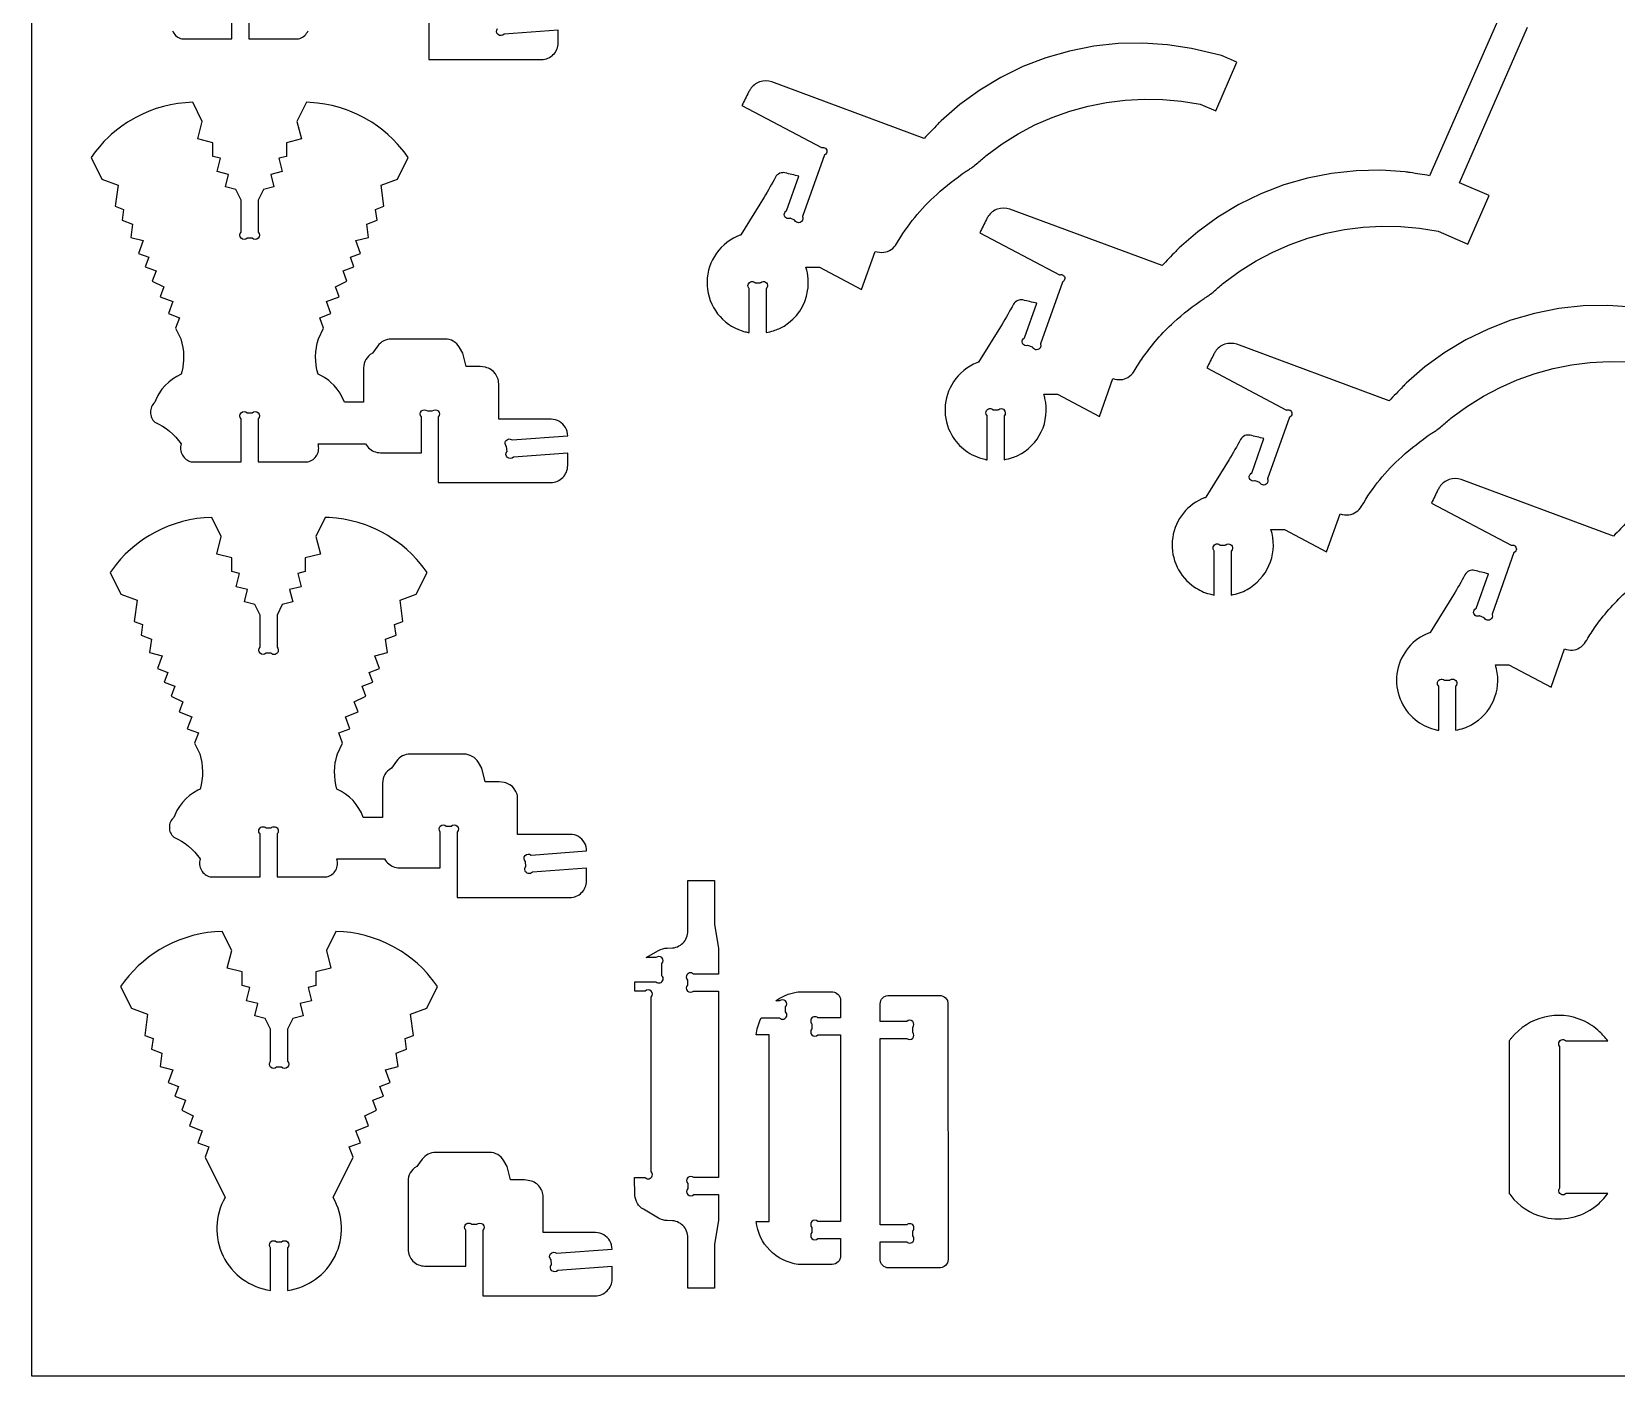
# Model space of a CAD drawing. Extents: x -56 to 89, y -25 to 54.
# Drawn here: x -56.22 to -9.5, y -25.03 to 14.6 of the extents above; entities that cross this region are included whole.
import ezdxf

# ---------------------------------------------------------------- set-up
doc = ezdxf.new("R2010")
doc.units = 0
doc.header["$MEASUREMENT"] = 0
doc.layers.get('0').update_dxf_attribs({"linetype": 'CONTINUOUS'})
doc.layers.add('SECTIONCUTEDGES', color=18, linetype='CONTINUOUS')

msp = doc.modelspace()

# ---------------------------------------------------------------- linework, layer by layer
msp.add_lwpolyline([(88.794, 53.577), (88.794, -25.029), (-56.222, -25.029), (-56.222, 53.577)], close=True)
at = {"layer": 'SECTIONCUTEDGES'}
for points in [[(-52.074, 14.63), (-52.055, 14.591), (-52.032, 14.555), (-52.006, 14.521), (-51.977, 14.491), (-51.944, 14.463), (-51.909, 14.44), (-51.872, 14.419), (-51.833, 14.402), (-51.792, 14.39), (-50.324, 14.39), (-50.324, 15.658, -1)], [(-44.509, 15.713), (-44.509, 13.782), (-41.193, 13.782), (-41.142, 13.785), (-41.093, 13.792), (-41.045, 13.805), (-40.999, 13.821), (-40.956, 13.842), (-40.915, 13.867), (-40.877, 13.896), (-40.841, 13.928), (-40.809, 13.963), (-40.78, 14.002), (-40.755, 14.043), (-40.734, 14.086), (-40.718, 14.132), (-40.705, 14.18), (-40.698, 14.229), (-40.695, 14.28), (-40.695, 14.649), (-42.295, 14.532, -1), (-42.485, 14.695)], [(-12.924, 15.092), (-15.003, 10.359, -0.002171), (-15.576, 10.45, 0.013028), (-15.72, 10.47), (-16.444, 10.519), (-17.17, 10.504), (-17.891, 10.427), (-18.603, 10.287), (-19.3, 10.086), (-19.977, 9.826), (-20.629, 9.507), (-21.251, 9.134), (-21.839, 8.707), (-22.387, 8.232, 0.013028), (-22.489, 8.129, -0.002171), (-22.891, 7.71), (-27.383, 9.374, 0.161142), (-27.742, 9.374, 0.167596), (-28.017, 9.164, 0.03262), (-28.071, 9.069, -0.002417), (-28.265, 8.679), (-25.916, 7.439, 0.09055), (-25.895, 7.441, -0.212359), (-25.813, 7.429, -0.269976), (-25.759, 7.326, -0.269963), (-25.822, 7.228, -0.070277), (-25.827, 7.226, 0.159377), (-25.832, 7.223), (-26.477, 5.406, 0.076692), (-26.473, 5.383, -0.209964), (-26.481, 5.292, -0.269976), (-26.592, 5.226, -0.269963), (-26.703, 5.289, -0.064517), (-26.706, 5.295, 0.141785), (-26.709, 5.301), (-26.845, 5.355, 0.088915), (-26.864, 5.351, -0.186846), (-26.941, 5.353, -0.284949), (-27.017, 5.457, -0.285005), (-26.957, 5.572, -0.067854), (-26.951, 5.575, 0.149011), (-26.946, 5.578), (-26.585, 6.597, 0.000984), (-26.995, 6.695, 0.161021), (-27.148, 6.682, 0.167951), (-27.275, 6.567, -0.009744), (-27.61, 5.979), (-28.3, 4.865, -0.129096), (-28.324, 4.854, 0.054431), (-28.35, 4.847, 0.148247), (-29.039, 4.285, 0.286429), (-29.094, 2.712, 0.104197), (-28.687, 2.259, 0.101482), (-28.12, 1.999, 0.013414), (-28.085, 1.991, -0.004471), (-28.049, 1.985), (-28.049, 3.281, 0.08601), (-28.059, 3.298, -0.186349), (-28.086, 3.372, -0.284949), (-28.013, 3.483, -0.285005), (-27.882, 3.467, -0.066648), (-27.877, 3.462, 0.145329), (-27.872, 3.458), (-27.726, 3.458, 0.08601), (-27.709, 3.468, -0.186349), (-27.634, 3.494, -0.284949), (-27.524, 3.422, -0.285005), (-27.54, 3.291, -0.066648), (-27.545, 3.286, 0.145329), (-27.549, 3.281), (-27.549, 1.985, 0.023544), (-27.302, 2.051, 0.03569), (-27.145, 2.114, 0.169973), (-26.452, 2.813, 0.169094), (-26.344, 3.796, 0.017201), (-26.359, 3.855, -0.005733), (-26.377, 3.915), (-25.978, 3.915), (-24.737, 3.259), (-24.339, 4.381, 0.09929), (-24.1, 4.349, 0.116244), (-23.902, 4.41, 0.12564), (-23.717, 4.593, -0.015905), (-23.455, 5, -0.056835), (-22.552, 6.033, -0.035533), (-21.654, 6.741, -0.013715), (-21.556, 6.804, 0.024577), (-21.46, 6.869, 0.026089), (-21.31, 6.993, -0.020061), (-21.035, 7.227), (-20.586, 7.554), (-20.115, 7.847), (-19.624, 8.106), (-19.115, 8.329), (-18.592, 8.515), (-18.057, 8.663), (-17.513, 8.772), (-16.962, 8.842), (-16.408, 8.872), (-15.852, 8.862), (-15.299, 8.813), (-14.751, 8.724), (-13.875, 8.341), (-13.25, 9.77), (-14.126, 10.153), (-12.12, 14.74)], [(-9.023, 6.484), (-9.747, 6.532), (-10.473, 6.518), (-11.194, 6.441), (-11.906, 6.301), (-12.604, 6.1), (-13.281, 5.839), (-13.933, 5.521), (-14.555, 5.147), (-15.142, 4.721), (-15.69, 4.246, 0.013028), (-15.793, 4.143, -0.002171), (-16.195, 3.724), (-20.686, 5.388, 0.161142), (-21.045, 5.388, 0.167596), (-21.32, 5.178, 0.03262), (-21.374, 5.083, -0.002417), (-21.568, 4.693), (-19.22, 3.452, 0.09055), (-19.199, 3.454, -0.212359), (-19.117, 3.443, -0.269976), (-19.062, 3.34, -0.269963), (-19.125, 3.242, -0.070277), (-19.13, 3.24, 0.159377), (-19.136, 3.237), (-19.78, 1.42, 0.083106), (-19.777, 1.4, -0.185852), (-19.778, 1.319, -0.284949), (-19.887, 1.24, -0.285005), (-20.006, 1.303, -0.065441), (-20.009, 1.309, 0.141651), (-20.012, 1.314), (-20.148, 1.369, 0.088915), (-20.167, 1.365, -0.186846), (-20.245, 1.367, -0.284949), (-20.321, 1.471, -0.285005), (-20.261, 1.586, -0.067854), (-20.255, 1.588, 0.149011), (-20.249, 1.592), (-19.888, 2.611, 0.000984), (-20.298, 2.709, 0.161021), (-20.451, 2.696, 0.167951), (-20.578, 2.581, -0.009744), (-20.913, 1.993), (-21.604, 0.879, -0.104608), (-21.625, 0.867, 0.035992), (-21.717, 0.834, 0.271691), (-22.59, -0.404, 0.272097), (-21.936, -1.769, 0.041095), (-21.723, -1.888, 0.04113), (-21.493, -1.971, 0.017881), (-21.423, -1.987, -0.00596), (-21.352, -2.001), (-21.352, -0.705, 0.08601), (-21.362, -0.688, -0.186349), (-21.389, -0.614, -0.284949), (-21.316, -0.504, -0.285005), (-21.185, -0.52, -0.066648), (-21.181, -0.524, 0.145329), (-21.175, -0.528), (-21.029, -0.528, 0.08601), (-21.012, -0.518, -0.186349), (-20.938, -0.492, -0.284949), (-20.827, -0.564, -0.285005), (-20.843, -0.695, -0.066648), (-20.848, -0.7, 0.145329), (-20.852, -0.705), (-20.852, -2.001, 0.022698), (-20.608, -1.936, 0.051188), (-20.386, -1.84, 0.160914), (-19.739, -1.132, 0.163128), (-19.647, -0.19, 0.017201), (-19.663, -0.131, -0.005733), (-19.68, -0.071), (-19.281, -0.071), (-18.04, -0.727), (-17.642, 0.394, 0.110316), (-17.386, 0.366, 0.121881), (-17.167, 0.447, 0.112814), (-17.007, 0.619, -0.038886), (-16.474, 1.393, -0.039453), (-15.825, 2.076, -0.033728), (-14.958, 2.755, -0.013715), (-14.86, 2.818, 0.024577), (-14.763, 2.883, 0.026089), (-14.613, 3.007, -0.020061), (-14.338, 3.241), (-13.889, 3.567), (-13.418, 3.861), (-12.927, 4.12), (-12.419, 4.343), (-11.895, 4.529), (-11.36, 4.677), (-10.816, 4.786), (-10.265, 4.856), (-9.711, 4.886), (-9.156, 4.876)], [(-9.176, 0.157, -0.002171), (-9.578, -0.262), (-14.069, 1.401, 0.161142), (-14.428, 1.401, 0.167596), (-14.703, 1.192, 0.03262), (-14.757, 1.097, -0.002417), (-14.951, 0.707), (-12.603, -0.534, 0.09055), (-12.582, -0.532, -0.212359), (-12.5, -0.543, -0.269976), (-12.445, -0.646, -0.269963), (-12.508, -0.744, -0.070277), (-12.513, -0.746, 0.159377), (-12.519, -0.749), (-13.163, -2.567, 0.083106), (-13.16, -2.586, -0.185852), (-13.161, -2.667, -0.284949), (-13.27, -2.746, -0.285005), (-13.389, -2.684, -0.065441), (-13.392, -2.677, 0.141651), (-13.395, -2.672), (-13.531, -2.618, 0.088915), (-13.55, -2.621, -0.186846), (-13.628, -2.62, -0.284949), (-13.704, -2.515, -0.285005), (-13.644, -2.4, -0.067854), (-13.638, -2.398, 0.149011), (-13.632, -2.394), (-13.271, -1.376, 0.000984), (-13.681, -1.277, 0.161021), (-13.834, -1.291, 0.167951), (-13.961, -1.406, -0.009744), (-14.296, -1.993), (-14.987, -3.107, -0.104608), (-15.008, -3.119, 0.035992), (-15.1, -3.152, 0.259424), (-15.966, -4.322, 0.259758), (-15.429, -5.673, 0.052586), (-15.167, -5.844, 0.052673), (-14.876, -5.957, 0.017881), (-14.806, -5.973, -0.00596), (-14.735, -5.988), (-14.735, -4.691, 0.08601), (-14.745, -4.674, -0.186349), (-14.772, -4.6, -0.284949), (-14.699, -4.49, -0.285005), (-14.568, -4.506, -0.066648), (-14.564, -4.511, 0.145329), (-14.558, -4.515), (-14.412, -4.515, 0.08601), (-14.395, -4.504, -0.186349), (-14.321, -4.478, -0.284949), (-14.21, -4.551, -0.285005), (-14.226, -4.682, -0.066648), (-14.231, -4.686, 0.145329), (-14.235, -4.691), (-14.235, -5.988, 0.022698), (-13.991, -5.922, 0.051188), (-13.769, -5.826, 0.160914), (-13.122, -5.119, 0.163128), (-13.03, -4.177, 0.017201), (-13.046, -4.117, -0.005733), (-13.063, -4.058), (-12.664, -4.058), (-11.423, -4.713), (-11.025, -3.592, 0.09929), (-10.786, -3.623, 0.116244), (-10.589, -3.562, 0.12564), (-10.403, -3.379, -0.015905), (-10.141, -2.972, -0.056835), (-9.239, -1.94, -0.035533)]]:
    msp.add_lwpolyline(points, format="xyb", dxfattribs=at)
msp.add_lwpolyline([(-49.824, 15.658), (-49.824, 14.39), (-48.355, 14.39), (-48.314, 14.402), (-48.275, 14.419), (-48.238, 14.44), (-48.203, 14.463), (-48.171, 14.491), (-48.141, 14.521), (-48.115, 14.555), (-48.092, 14.591), (-48.073, 14.63)], dxfattribs=at)
for points in [[(-35.065, 5.732), (-35.065, 7.028, 0.08601), (-35.075, 7.045, -0.186349), (-35.101, 7.119, -0.284949), (-35.029, 7.23, -0.285005), (-34.898, 7.213, -0.066648), (-34.893, 7.209, 0.145329), (-34.888, 7.205), (-34.741, 7.205, 0.08601), (-34.724, 7.215, -0.186349), (-34.65, 7.241, -0.284949), (-34.54, 7.169, -0.285005), (-34.556, 7.038, -0.066648), (-34.561, 7.033, 0.145329), (-34.565, 7.028), (-34.565, 5.732, 0.020963), (-34.346, 5.789, 0.061647), (-34.039, 5.928, 0.220567), (-33.343, 6.966, 0.114184), (-33.392, 7.662), (-32.994, 7.662), (-31.752, 7.006), (-31.354, 8.128, 0.110316), (-31.099, 8.1, 0.121881), (-30.88, 8.18, 0.112814), (-30.719, 8.352, -0.038886), (-30.186, 9.126, -0.039453), (-29.537, 9.809, -0.033728), (-28.67, 10.488, -0.013715), (-28.572, 10.551, 0.024577), (-28.475, 10.616, 0.026089), (-28.326, 10.74, -0.020061), (-28.051, 10.974), (-27.602, 11.3), (-27.131, 11.594), (-26.639, 11.853), (-26.131, 12.076), (-25.608, 12.262), (-25.073, 12.41), (-24.528, 12.519), (-23.978, 12.589), (-23.423, 12.619), (-22.868, 12.609), (-22.315, 12.56), (-21.767, 12.471), (-21.311, 12.271), (-20.686, 13.7, -0.004535), (-21.049, 13.863, 0.027218), (-21.142, 13.9), (-22.019, 14.106), (-22.736, 14.217), (-23.46, 14.266), (-24.185, 14.251), (-24.907, 14.174), (-25.619, 14.034), (-26.316, 13.833), (-26.993, 13.573), (-27.645, 13.254), (-28.267, 12.881), (-28.854, 12.454), (-29.402, 11.979, 0.013028), (-29.505, 11.876, -0.002171), (-29.907, 11.457), (-34.398, 13.121, 0.161142), (-34.757, 13.121, 0.167596), (-35.032, 12.911, 0.03262), (-35.086, 12.816, -0.002417), (-35.281, 12.426), (-32.932, 11.186, 0.09698), (-32.914, 11.188, -0.188225), (-32.841, 11.183, -0.284949), (-32.774, 11.08, -0.285005), (-32.837, 10.975, -0.071202), (-32.843, 10.973, 0.159243), (-32.848, 10.97), (-33.493, 9.153, 0.083106), (-33.489, 9.133, -0.185852), (-33.491, 9.052, -0.284949), (-33.599, 8.973, -0.285005), (-33.718, 9.036, -0.065441), (-33.721, 9.042, 0.141651), (-33.725, 9.048), (-33.86, 9.102, 0.082495), (-33.882, 9.098, -0.210967), (-33.97, 9.106, -0.269976), (-34.033, 9.212, -0.269963), (-33.972, 9.319, -0.06693), (-33.967, 9.322, 0.149145), (-33.962, 9.325), (-33.6, 10.344, 0.000984), (-34.011, 10.442, 0.161021), (-34.164, 10.429, 0.167951), (-34.29, 10.314, -0.009744), (-34.626, 9.726), (-35.316, 8.612, -0.104608), (-35.337, 8.601, 0.035992), (-35.429, 8.567, 0.3096), (-36.306, 7.119, 0.310426), (-35.274, 5.783, 0.017896), (-35.191, 5.759, 0.01187)], [(-52.646, 3.156), (-52.62, 3.124), (-52.59, 3.094), (-52.475, 3.039), (-52.365, 2.976), (-52.259, 2.905), (-52.158, 2.828), (-52.063, 2.744), (-51.974, 2.653), (-51.891, 2.557), (-51.814, 2.455), (-51.825, 2.413), (-51.831, 2.371), (-51.832, 2.328), (-51.83, 2.286), (-51.823, 2.244), (-51.812, 2.203), (-51.797, 2.164), (-51.778, 2.125), (-51.755, 2.089), (-51.729, 2.055), (-51.699, 2.025), (-51.667, 1.997), (-51.632, 1.973), (-51.595, 1.953), (-51.556, 1.936), (-51.515, 1.924), (-50.046, 1.924), (-50.046, 3.192, -1), (-49.87, 3.369), (-49.723, 3.369, -1), (-49.546, 3.192), (-49.546, 1.924), (-48.078, 1.924), (-48.037, 1.936), (-47.998, 1.953), (-47.961, 1.973), (-47.926, 1.997), (-47.893, 2.025), (-47.864, 2.055), (-47.838, 2.089), (-47.815, 2.125), (-47.796, 2.164), (-47.78, 2.203), (-47.77, 2.244), (-47.763, 2.286), (-47.76, 2.328), (-47.762, 2.371), (-47.768, 2.413), (-47.778, 2.455), (-46.375, 2.454), (-46.35, 2.413), (-46.321, 2.374), (-46.289, 2.339), (-46.254, 2.307), (-46.215, 2.278), (-46.174, 2.253), (-46.131, 2.232), (-46.085, 2.215), (-46.037, 2.203), (-45.988, 2.196), (-45.937, 2.193), (-44.732, 2.193), (-44.732, 3.247, -1), (-44.555, 3.424), (-44.409, 3.424, -1), (-44.232, 3.247), (-44.232, 1.316), (-40.916, 1.316), (-40.865, 1.319), (-40.816, 1.326), (-40.768, 1.338), (-40.722, 1.355), (-40.679, 1.376), (-40.638, 1.401), (-40.599, 1.43), (-40.564, 1.462), (-40.532, 1.497), (-40.503, 1.536), (-40.478, 1.577), (-40.457, 1.62), (-40.44, 1.666), (-40.428, 1.714), (-40.421, 1.763), (-40.418, 1.814), (-40.418, 2.183), (-42.018, 2.066, -1), (-42.207, 2.229), (-42.218, 2.38, -1), (-42.055, 2.569), (-40.418, 2.689), (-40.422, 2.753), (-40.434, 2.815), (-40.454, 2.876), (-40.483, 2.934), (-40.518, 2.987), (-40.56, 3.035), (-40.608, 3.078), (-40.661, 3.113), (-40.719, 3.142), (-40.779, 3.163), (-40.842, 3.175), (-40.906, 3.179), (-42.451, 3.179), (-42.451, 4.223), (-42.453, 4.27), (-42.46, 4.315), (-42.47, 4.36), (-42.484, 4.402), (-42.502, 4.443), (-42.549, 4.519), (-42.607, 4.585), (-42.677, 4.64), (-42.716, 4.663), (-42.757, 4.682), (-42.799, 4.698), (-42.844, 4.71), (-43, 4.73), (-43.411, 4.73), (-43.512, 5.132), (-43.608, 5.297), (-43.645, 5.352), (-43.688, 5.4), (-43.737, 5.442), (-43.79, 5.478), (-43.848, 5.506), (-43.909, 5.526), (-43.973, 5.539), (-44.038, 5.544), (-45.618, 5.544), (-45.677, 5.54), (-45.735, 5.53), (-45.79, 5.513), (-45.843, 5.49), (-45.893, 5.46), (-45.94, 5.426), (-45.982, 5.385), (-46.02, 5.34), (-46.172, 5.132), (-46.243, 5.085), (-46.292, 5.042), (-46.334, 4.993), (-46.369, 4.94), (-46.397, 4.882), (-46.418, 4.822), (-46.431, 4.758), (-46.435, 4.692), (-46.435, 3.68), (-47.002, 3.68), (-47.029, 3.749), (-47.093, 3.881), (-47.129, 3.944), (-47.212, 4.064), (-47.305, 4.175), (-47.409, 4.276), (-47.465, 4.322), (-47.584, 4.406), (-47.712, 4.479), (-47.778, 4.51), (-47.81, 4.639), (-47.833, 4.769), (-47.846, 4.9), (-47.849, 5.032), (-47.843, 5.163), (-47.827, 5.294), (-47.802, 5.424), (-47.767, 5.552), (-47.613, 5.863), (-47.728, 6.172), (-47.4, 6.293), (-47.532, 6.647), (-47.156, 6.786), (-47.267, 7.084), (-46.926, 7.253), (-47.036, 7.551), (-46.72, 7.668), (-46.826, 7.954), (-46.522, 8.067), (-46.662, 8.444), (-46.289, 8.538), (-46.344, 8.933), (-46.038, 9.046), (-46.082, 9.366), (-45.834, 9.458), (-45.92, 10.077), (-45.44, 10.256), (-45.123, 10.896), (-45.241, 11.059), (-45.368, 11.214), (-45.434, 11.289), (-45.572, 11.434), (-45.718, 11.571), (-45.871, 11.701), (-46.03, 11.822), (-46.197, 11.934), (-46.282, 11.987), (-46.44, 12.077), (-46.637, 12.175), (-46.839, 12.261), (-46.941, 12.3), (-47.149, 12.368), (-47.361, 12.424), (-47.576, 12.468), (-47.793, 12.499), (-47.902, 12.509), (-48.122, 12.521), (-48.4, 11.958), (-48.269, 11.441), (-48.712, 11.329), (-48.712, 10.929), (-48.937, 10.872), (-48.838, 10.48), (-49.174, 10.395), (-49.082, 10.035), (-49.391, 9.956), (-49.546, 9.641), (-49.546, 8.694, -1), (-49.723, 8.517), (-49.87, 8.517, -1), (-50.046, 8.694), (-50.046, 9.641), (-50.202, 9.956), (-50.51, 10.035), (-50.419, 10.395), (-50.755, 10.48), (-50.655, 10.872), (-50.881, 10.929), (-50.881, 11.329), (-51.324, 11.441), (-51.193, 11.958), (-51.471, 12.521), (-51.691, 12.509), (-51.909, 12.485), (-52.125, 12.448), (-52.338, 12.398), (-52.548, 12.336), (-52.754, 12.261), (-52.956, 12.175), (-53.153, 12.077), (-53.31, 11.987), (-53.396, 11.934), (-53.562, 11.822), (-53.722, 11.701), (-53.875, 11.571), (-53.949, 11.504), (-54.091, 11.363), (-54.225, 11.214), (-54.352, 11.059), (-54.47, 10.896), (-54.153, 10.256), (-53.673, 10.077), (-53.758, 9.458), (-53.511, 9.366), (-53.555, 9.046), (-53.249, 8.933), (-53.303, 8.538), (-52.931, 8.444), (-53.07, 8.067), (-52.766, 7.954), (-52.873, 7.668), (-52.556, 7.551), (-52.667, 7.253), (-52.326, 7.084), (-52.436, 6.786), (-52.061, 6.647), (-52.192, 6.293), (-51.865, 6.172), (-51.98, 5.863), (-51.826, 5.552), (-51.791, 5.424), (-51.766, 5.294), (-51.75, 5.163), (-51.744, 5.032), (-51.747, 4.9), (-51.752, 4.835), (-51.77, 4.704), (-51.797, 4.574), (-51.814, 4.51), (-51.946, 4.444), (-52.069, 4.366), (-52.183, 4.276), (-52.287, 4.175), (-52.381, 4.064), (-52.424, 4.005), (-52.5, 3.881), (-52.563, 3.749), (-52.59, 3.68), (-52.62, 3.65), (-52.646, 3.618), (-52.668, 3.584), (-52.687, 3.547), (-52.702, 3.509), (-52.712, 3.469), (-52.719, 3.429), (-52.721, 3.387), (-52.719, 3.346), (-52.712, 3.305), (-52.702, 3.265), (-52.687, 3.227), (-52.668, 3.19)], [(-52.088, -9.079), (-52.062, -9.111), (-52.032, -9.14), (-51.917, -9.196), (-51.807, -9.259), (-51.701, -9.33), (-51.6, -9.407), (-51.505, -9.491), (-51.416, -9.581), (-51.333, -9.678), (-51.256, -9.78), (-51.267, -9.822), (-51.273, -9.864), (-51.274, -9.906), (-51.272, -9.949), (-51.265, -9.99), (-51.254, -10.031), (-51.239, -10.071), (-51.22, -10.11), (-51.197, -10.146), (-51.171, -10.179), (-51.141, -10.21), (-51.109, -10.237), (-51.074, -10.261), (-51.037, -10.282), (-50.998, -10.298), (-50.957, -10.311), (-49.488, -10.311), (-49.488, -9.043, -1), (-49.312, -8.866), (-49.165, -8.866, -1), (-48.988, -9.043), (-48.988, -10.311), (-47.52, -10.311), (-47.479, -10.298), (-47.44, -10.282), (-47.403, -10.261), (-47.368, -10.237), (-47.335, -10.21), (-47.306, -10.179), (-47.28, -10.146), (-47.257, -10.11), (-47.238, -10.071), (-47.222, -10.031), (-47.212, -9.99), (-47.205, -9.949), (-47.202, -9.906), (-47.204, -9.864), (-47.21, -9.822), (-47.22, -9.78), (-45.817, -9.781), (-45.792, -9.822), (-45.763, -9.861), (-45.731, -9.896), (-45.696, -9.928), (-45.657, -9.957), (-45.616, -9.982), (-45.573, -10.003), (-45.527, -10.019), (-45.479, -10.032), (-45.43, -10.039), (-45.379, -10.042), (-44.174, -10.042), (-44.174, -8.987, -1), (-43.997, -8.811), (-43.851, -8.811, -1), (-43.674, -8.987), (-43.674, -10.919), (-40.358, -10.919), (-40.307, -10.916), (-40.258, -10.909), (-40.21, -10.896), (-40.164, -10.88), (-40.121, -10.859), (-40.08, -10.834), (-40.041, -10.805), (-40.006, -10.773), (-39.974, -10.737), (-39.945, -10.699), (-39.92, -10.658), (-39.899, -10.615), (-39.882, -10.569), (-39.87, -10.521), (-39.863, -10.472), (-39.86, -10.421), (-39.86, -10.052), (-41.46, -10.169, -1), (-41.649, -10.005), (-41.66, -9.855, -1), (-41.497, -9.666), (-39.86, -9.546), (-39.864, -9.482), (-39.876, -9.419), (-39.896, -9.359), (-39.925, -9.301), (-39.96, -9.248), (-40.002, -9.199), (-40.05, -9.157), (-40.103, -9.121), (-40.161, -9.093), (-40.221, -9.072), (-40.284, -9.06), (-40.348, -9.055), (-41.893, -9.055), (-41.893, -8.012), (-41.895, -7.965), (-41.902, -7.919), (-41.912, -7.875), (-41.926, -7.832), (-41.944, -7.791), (-41.991, -7.716), (-42.049, -7.649), (-42.119, -7.594), (-42.158, -7.572), (-42.199, -7.552), (-42.241, -7.537), (-42.286, -7.525), (-42.442, -7.504), (-42.853, -7.504), (-42.954, -7.103), (-43.05, -6.938), (-43.087, -6.883), (-43.13, -6.835), (-43.179, -6.793), (-43.232, -6.757), (-43.29, -6.729), (-43.351, -6.708), (-43.415, -6.696), (-43.48, -6.691), (-45.06, -6.691), (-45.119, -6.695), (-45.177, -6.705), (-45.232, -6.722), (-45.285, -6.745), (-45.335, -6.774), (-45.382, -6.809), (-45.424, -6.85), (-45.462, -6.895), (-45.614, -7.103), (-45.685, -7.149), (-45.734, -7.193), (-45.776, -7.241), (-45.811, -7.295), (-45.839, -7.352), (-45.86, -7.413), (-45.873, -7.477), (-45.877, -7.542), (-45.877, -8.555), (-46.444, -8.555), (-46.502, -8.419), (-46.572, -8.291), (-46.654, -8.171), (-46.747, -8.06), (-46.851, -7.959), (-46.966, -7.869), (-47.089, -7.791), (-47.22, -7.725), (-47.253, -7.596), (-47.275, -7.466), (-47.288, -7.334), (-47.291, -7.203), (-47.285, -7.071), (-47.269, -6.94), (-47.258, -6.875), (-47.228, -6.747), (-47.209, -6.683), (-47.055, -6.372), (-47.17, -6.063), (-46.842, -5.942), (-46.974, -5.588), (-46.598, -5.448), (-46.709, -5.151), (-46.368, -4.982), (-46.478, -4.684), (-46.162, -4.567), (-46.268, -4.28), (-45.964, -4.167), (-46.104, -3.791), (-45.731, -3.697), (-45.786, -3.302), (-45.48, -3.189), (-45.524, -2.869), (-45.276, -2.777), (-45.362, -2.157), (-44.882, -1.979), (-44.565, -1.339), (-44.683, -1.176), (-44.81, -1.021), (-44.876, -0.945), (-45.014, -0.801), (-45.16, -0.663), (-45.313, -0.534), (-45.472, -0.413), (-45.639, -0.301), (-45.724, -0.248), (-45.882, -0.158), (-46.079, -0.06), (-46.281, 0.027), (-46.383, 0.065), (-46.591, 0.134), (-46.803, 0.189), (-47.018, 0.233), (-47.235, 0.264), (-47.454, 0.282), (-47.564, 0.286), (-47.842, -0.277), (-47.711, -0.794), (-48.154, -0.906), (-48.154, -1.305), (-48.379, -1.363), (-48.28, -1.755), (-48.616, -1.84), (-48.524, -2.2), (-48.833, -2.278), (-48.988, -2.593), (-48.988, -3.541, -1), (-49.165, -3.718), (-49.312, -3.718, -1), (-49.488, -3.541), (-49.488, -2.593), (-49.644, -2.278), (-49.952, -2.2), (-49.861, -1.84), (-50.197, -1.755), (-50.097, -1.363), (-50.323, -1.305), (-50.323, -0.906), (-50.766, -0.794), (-50.635, -0.277), (-50.913, 0.286), (-51.133, 0.275), (-51.351, 0.25), (-51.567, 0.213), (-51.78, 0.163), (-51.99, 0.101), (-52.196, 0.027), (-52.398, -0.06), (-52.595, -0.158), (-52.752, -0.248), (-52.922, -0.356), (-53.085, -0.473), (-53.241, -0.598), (-53.391, -0.731), (-53.463, -0.801), (-53.601, -0.945), (-53.731, -1.097), (-53.854, -1.257), (-53.912, -1.339), (-53.595, -1.979), (-53.115, -2.157), (-53.2, -2.777), (-52.953, -2.869), (-52.997, -3.189), (-52.691, -3.302), (-52.745, -3.697), (-52.373, -3.791), (-52.512, -4.167), (-52.208, -4.28), (-52.315, -4.567), (-51.998, -4.684), (-52.109, -4.982), (-51.768, -5.151), (-51.878, -5.448), (-51.503, -5.588), (-51.634, -5.942), (-51.307, -6.063), (-51.422, -6.372), (-51.268, -6.683), (-51.233, -6.811), (-51.208, -6.94), (-51.192, -7.071), (-51.186, -7.203), (-51.189, -7.334), (-51.202, -7.466), (-51.224, -7.596), (-51.256, -7.725), (-51.323, -7.756), (-51.451, -7.828), (-51.569, -7.913), (-51.679, -8.008), (-51.778, -8.114), (-51.866, -8.23), (-51.942, -8.354), (-52.005, -8.486), (-52.032, -8.555), (-52.062, -8.584), (-52.088, -8.616), (-52.11, -8.651), (-52.129, -8.687), (-52.144, -8.726), (-52.154, -8.765), (-52.161, -8.806), (-52.163, -8.848), (-52.161, -8.889), (-52.154, -8.93), (-52.144, -8.97), (-52.129, -9.008), (-52.11, -9.044)], [(-38.239, -20.07), (-38.286, -20.029), (-38.327, -19.982), (-38.362, -19.932), (-38.391, -19.877), (-38.413, -19.819), (-38.428, -19.758), (-38.435, -19.695), (-38.451, -19.174), (-38.133, -19.174, 1), (-37.956, -18.997), (-37.956, -13.851, 1), (-38.133, -13.674), (-38.435, -13.674), (-38.435, -13.399), (-37.815, -13.399, 1), (-37.638, -13.223), (-37.638, -12.867, 1), (-37.815, -12.69), (-38.099, -12.69), (-37.741, -12.479), (-37.681, -12.448), (-37.617, -12.426), (-37.55, -12.412), (-37.482, -12.408), (-37.328, -12.405), (-37.277, -12.397), (-37.229, -12.385), (-37.182, -12.368), (-37.138, -12.346), (-37.096, -12.321), (-37.057, -12.292), (-37.02, -12.259), (-36.988, -12.223), (-36.958, -12.184), (-36.933, -12.142), (-36.912, -12.097), (-36.895, -12.051), (-36.882, -12.002), (-36.874, -11.952), (-36.872, -11.9), (-36.872, -10.416), (-36.088, -10.416), (-36.088, -11.711), (-35.971, -12.408), (-35.971, -13.174), (-36.709, -13.174, 1), (-36.885, -13.351), (-36.885, -13.497, 1), (-36.709, -13.674), (-35.971, -13.674), (-35.971, -19.174), (-36.696, -19.174, 1), (-36.873, -19.351), (-36.873, -19.497, 1), (-36.696, -19.674), (-35.971, -19.674), (-35.971, -20.44), (-36.088, -21.137), (-36.088, -22.432), (-36.872, -22.432), (-36.872, -20.948), (-36.874, -20.896), (-36.882, -20.846), (-36.895, -20.797), (-36.912, -20.751), (-36.933, -20.706), (-36.958, -20.664), (-36.988, -20.625), (-37.02, -20.589), (-37.057, -20.556), (-37.096, -20.527), (-37.138, -20.502), (-37.182, -20.48), (-37.229, -20.463), (-37.277, -20.451), (-37.328, -20.443), (-37.482, -20.44), (-37.55, -20.436), (-37.617, -20.422), (-37.681, -20.4), (-37.741, -20.369), (-38.187, -20.106)], [(-50.33, -21.866), (-50.255, -21.949), (-50.175, -22.027), (-50.091, -22.1), (-50.003, -22.168), (-49.911, -22.23), (-49.815, -22.287), (-49.716, -22.338), (-49.613, -22.383), (-49.508, -22.421), (-49.4, -22.454), (-49.289, -22.479), (-49.177, -22.498), (-49.177, -21.246, -1), (-49, -21.069), (-48.854, -21.069, -1), (-48.677, -21.246), (-48.677, -22.498), (-48.564, -22.479), (-48.454, -22.454), (-48.346, -22.421), (-48.241, -22.383), (-48.138, -22.338), (-48.039, -22.287), (-47.943, -22.23), (-47.851, -22.168), (-47.763, -22.1), (-47.679, -22.027), (-47.599, -21.949), (-47.524, -21.866), (-47.454, -21.778), (-47.39, -21.686), (-47.33, -21.589), (-47.277, -21.488), (-47.23, -21.384), (-47.189, -21.278), (-47.156, -21.171), (-47.129, -21.062), (-47.109, -20.952), (-47.095, -20.841), (-47.089, -20.73), (-47.089, -20.618), (-47.096, -20.507), (-47.11, -20.397), (-47.13, -20.287), (-47.157, -20.179), (-47.19, -20.072), (-47.231, -19.966), (-47.278, -19.863), (-47.331, -19.762), (-46.744, -18.574), (-46.858, -18.266), (-46.531, -18.144), (-46.662, -17.791), (-46.287, -17.651), (-46.397, -17.354), (-46.056, -17.185), (-46.167, -16.887), (-45.851, -16.769), (-45.957, -16.483), (-45.653, -16.37), (-45.793, -15.994), (-45.42, -15.899), (-45.474, -15.505), (-45.169, -15.391), (-45.213, -15.072), (-44.965, -14.98), (-45.05, -14.36), (-44.57, -14.182), (-44.253, -13.542), (-44.372, -13.379), (-44.498, -13.223), (-44.564, -13.148), (-44.703, -13.003), (-44.848, -12.866), (-45.001, -12.737), (-45.161, -12.616), (-45.327, -12.503), (-45.413, -12.45), (-45.571, -12.361), (-45.767, -12.262), (-45.969, -12.176), (-46.175, -12.102), (-46.385, -12.04), (-46.598, -11.99), (-46.814, -11.953), (-47.032, -11.928), (-47.252, -11.916), (-47.531, -12.479), (-47.4, -12.996), (-47.842, -13.109), (-47.842, -13.508), (-48.068, -13.565), (-47.968, -13.958), (-48.304, -14.043), (-48.213, -14.403), (-48.521, -14.481), (-48.677, -14.796), (-48.677, -15.743, -1), (-48.854, -15.92), (-49, -15.92, -1), (-49.177, -15.743), (-49.177, -14.796), (-49.333, -14.481), (-49.641, -14.403), (-49.55, -14.043), (-49.885, -13.958), (-49.786, -13.565), (-50.012, -13.508), (-50.012, -13.109), (-50.454, -12.996), (-50.323, -12.479), (-50.602, -11.916), (-50.821, -11.928), (-51.039, -11.953), (-51.255, -11.99), (-51.469, -12.04), (-51.678, -12.102), (-51.885, -12.176), (-52.086, -12.262), (-52.283, -12.361), (-52.441, -12.45), (-52.611, -12.559), (-52.774, -12.675), (-52.93, -12.801), (-53.079, -12.934), (-53.221, -13.075), (-53.356, -13.223), (-53.482, -13.379), (-53.6, -13.542), (-53.284, -14.182), (-52.804, -14.36), (-52.889, -14.98), (-52.641, -15.072), (-52.685, -15.391), (-52.38, -15.505), (-52.434, -15.899), (-52.061, -15.994), (-52.201, -16.37), (-51.897, -16.483), (-52.003, -16.769), (-51.687, -16.887), (-51.798, -17.185), (-51.457, -17.354), (-51.567, -17.651), (-51.192, -17.791), (-51.323, -18.144), (-50.996, -18.266), (-51.11, -18.574), (-50.522, -19.762), (-50.576, -19.863), (-50.623, -19.966), (-50.663, -20.072), (-50.697, -20.179), (-50.724, -20.287), (-50.744, -20.397), (-50.758, -20.507), (-50.765, -20.618), (-50.765, -20.73), (-50.758, -20.841), (-50.745, -20.952), (-50.725, -21.062), (-50.698, -21.171), (-50.665, -21.278), (-50.624, -21.384), (-50.577, -21.488), (-50.523, -21.589), (-50.464, -21.686), (-50.399, -21.778)], [(-34.539, -21.226), (-34.611, -21.133), (-34.674, -21.033), (-34.729, -20.929), (-34.776, -20.819), (-34.814, -20.705), (-34.842, -20.587), (-34.861, -20.466), (-34.477, -20.466), (-34.477, -14.966), (-34.861, -14.966), (-34.842, -14.844), (-34.829, -14.785), (-34.796, -14.668), (-34.754, -14.556), (-34.711, -14.466), (-34.17, -14.466, 1), (-33.993, -14.289), (-33.993, -14.143, 1), (-34.17, -13.966), (-34.285, -13.966), (-34.184, -13.898), (-34.08, -13.84), (-34.027, -13.815), (-33.916, -13.77), (-33.8, -13.735), (-33.68, -13.709), (-33.619, -13.7), (-32.595, -13.701), (-32.547, -13.711), (-32.524, -13.719), (-32.481, -13.742), (-32.445, -13.772), (-32.414, -13.809), (-32.391, -13.852), (-32.377, -13.898), (-32.372, -13.949), (-32.372, -14.466), (-33.039, -14.466, 1), (-33.216, -14.643), (-33.216, -14.789, 1), (-33.039, -14.966), (-32.372, -14.966), (-32.372, -20.466), (-33.039, -20.466, 1), (-33.216, -20.643), (-33.216, -20.789, 1), (-33.039, -20.966), (-32.372, -20.966), (-32.373, -21.508), (-32.383, -21.557), (-32.391, -21.58), (-32.414, -21.622), (-32.444, -21.659), (-32.481, -21.689), (-32.524, -21.712), (-32.57, -21.727), (-32.621, -21.732), (-33.623, -21.732), (-33.744, -21.711), (-33.862, -21.68), (-33.975, -21.639), (-34.083, -21.59), (-34.186, -21.533), (-34.284, -21.467), (-34.376, -21.394), (-34.461, -21.313)], [(-31.13, -21.761), (-31.16, -21.724), (-31.183, -21.682), (-31.192, -21.659), (-31.202, -21.611), (-31.203, -21.068), (-30.42, -21.068, 1), (-30.244, -20.891), (-30.244, -20.744, 1), (-30.42, -20.568), (-31.203, -20.568), (-31.203, -15.068), (-30.42, -15.068, 1), (-30.244, -14.891), (-30.244, -14.744, 1), (-30.42, -14.568), (-31.203, -14.568), (-31.203, -14.051), (-31.198, -14.001), (-31.183, -13.954), (-31.16, -13.912), (-31.13, -13.875), (-31.093, -13.844), (-31.051, -13.821), (-31.028, -13.813), (-30.979, -13.803), (-29.452, -13.802), (-29.402, -13.807), (-29.355, -13.821), (-29.313, -13.844), (-29.276, -13.875), (-29.246, -13.912), (-29.223, -13.954), (-29.214, -13.977), (-29.204, -14.025), (-29.203, -21.585), (-29.208, -21.635), (-29.223, -21.682), (-29.246, -21.724), (-29.276, -21.761), (-29.313, -21.792), (-29.355, -21.814), (-29.378, -21.823), (-29.427, -21.833), (-30.954, -21.834), (-31.004, -21.829), (-31.051, -21.814), (-31.093, -21.792)], [(-9.751, -19.646), (-10.982, -19.646, 0.08601), (-10.999, -19.656, -0.186349), (-11.073, -19.683, -0.284949), (-11.183, -19.61, -0.285005), (-11.167, -19.479, -0.066648), (-11.163, -19.475, 0.145329), (-11.159, -19.469), (-11.159, -15.317, 0.08601), (-11.169, -15.3, -0.186349), (-11.195, -15.226, -0.284949), (-11.122, -15.115, -0.285005), (-10.992, -15.132, -0.066648), (-10.987, -15.136, 0.145329), (-10.982, -15.14), (-9.751, -15.14, 0.038073), (-9.989, -14.876, 0.086225), (-10.485, -14.544, 0.165526), (-11.614, -14.442, 0.163078), (-12.586, -15.054, -0.003274), (-12.642, -15.121, 0.092926), (-12.653, -15.14), (-12.653, -19.646, 0.085175), (-12.642, -19.665, 0.019014), (-12.516, -19.814, 0.164246), (-11.51, -20.364, 0.225008), (-10.042, -19.962, 0.029293), (-9.91, -19.835, 0.021768)], [(-39.108, -21.79), (-40.708, -21.907, -1), (-40.897, -21.744), (-40.908, -21.594, -1), (-40.745, -21.404), (-39.108, -21.285), (-39.112, -21.221), (-39.124, -21.158), (-39.144, -21.097), (-39.172, -21.04), (-39.208, -20.986), (-39.25, -20.938), (-39.298, -20.896), (-39.351, -20.86), (-39.408, -20.831), (-39.469, -20.811), (-39.532, -20.798), (-39.596, -20.794), (-41.141, -20.794), (-41.141, -19.75), (-41.143, -19.704), (-41.149, -19.658), (-41.16, -19.614), (-41.174, -19.571), (-41.192, -19.53), (-41.238, -19.454), (-41.266, -19.42), (-41.331, -19.359), (-41.367, -19.333), (-41.405, -19.31), (-41.446, -19.291), (-41.489, -19.275), (-41.534, -19.264), (-41.689, -19.243), (-42.101, -19.243), (-42.201, -18.841), (-42.298, -18.676), (-42.335, -18.622), (-42.378, -18.573), (-42.427, -18.531), (-42.48, -18.496), (-42.538, -18.468), (-42.599, -18.447), (-42.662, -18.434), (-42.728, -18.43), (-44.308, -18.43), (-44.367, -18.433), (-44.424, -18.444), (-44.48, -18.461), (-44.533, -18.484), (-44.583, -18.513), (-44.629, -18.548), (-44.672, -18.588), (-44.709, -18.634), (-44.861, -18.841), (-44.933, -18.888), (-44.981, -18.931), (-45.023, -18.98), (-45.059, -19.033), (-45.087, -19.091), (-45.108, -19.152), (-45.12, -19.215), (-45.125, -19.281), (-45.125, -21.282), (-45.122, -21.333), (-45.115, -21.383), (-45.102, -21.43), (-45.086, -21.476), (-45.065, -21.52), (-45.04, -21.561), (-45.011, -21.599), (-44.979, -21.634), (-44.943, -21.667), (-44.905, -21.695), (-44.864, -21.72), (-44.82, -21.741), (-44.775, -21.758), (-44.727, -21.77), (-44.678, -21.778), (-44.627, -21.78), (-43.421, -21.78), (-43.421, -20.726, -1), (-43.245, -20.549), (-43.098, -20.549, -1), (-42.921, -20.726), (-42.921, -22.657), (-39.606, -22.657), (-39.555, -22.655), (-39.505, -22.647), (-39.458, -22.635), (-39.412, -22.618), (-39.368, -22.597), (-39.327, -22.572), (-39.289, -22.544), (-39.254, -22.511), (-39.221, -22.476), (-39.193, -22.438), (-39.168, -22.397), (-39.147, -22.353), (-39.13, -22.307), (-39.118, -22.26), (-39.11, -22.21), (-39.108, -22.159)]]:
    msp.add_lwpolyline(points, format="xyb", close=True, dxfattribs=at)

doc.saveas('drawing.dxf')
